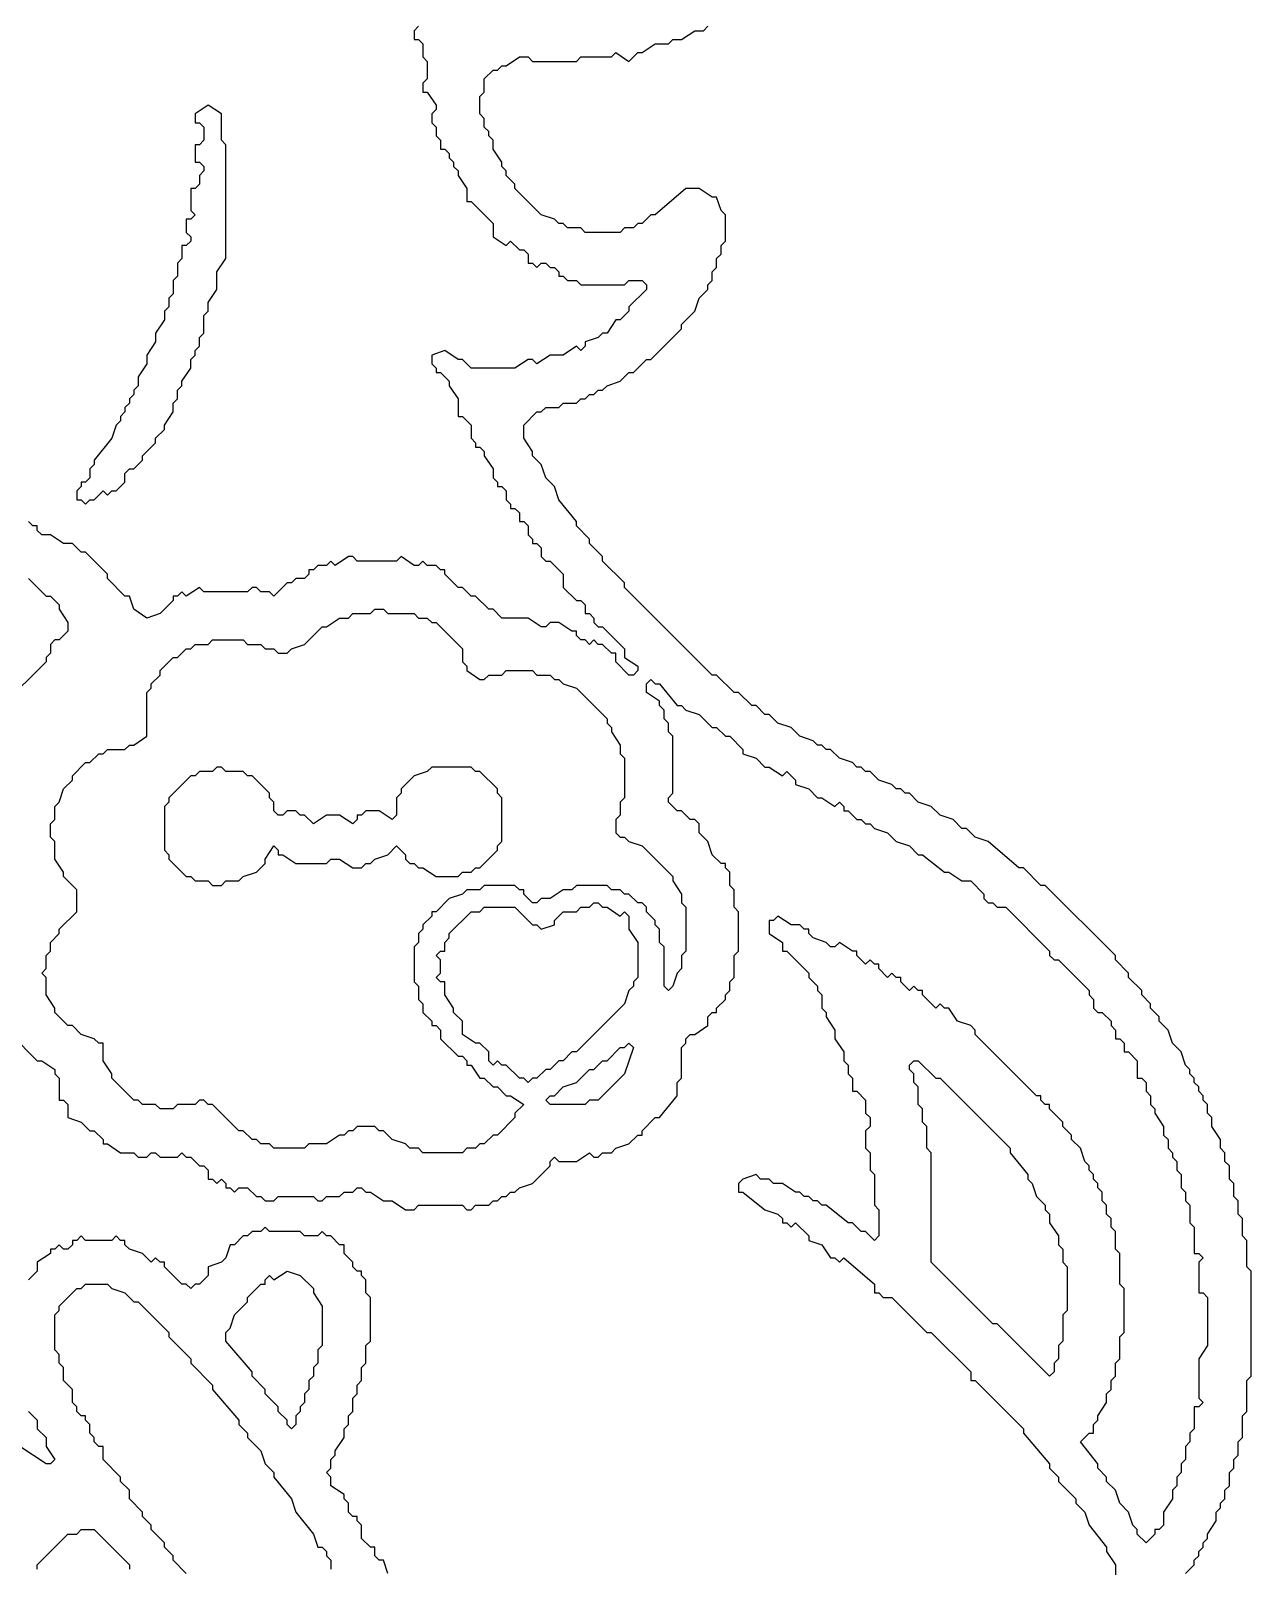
# Model space of a CAD drawing. Header units: millimetres. Extents: x 2 to 58.7, y 4.1 to 84.
# Drawn here: x 41.72 to 58.6, y 35.19 to 56.42 of the extents above; entities that cross this region are included whole.
import ezdxf

# ---------------------------------------------------------------- set-up
doc = ezdxf.new("R2010")
doc.units = ezdxf.units.MM
doc.layers.add('RAISED_METAL', color=7, linetype='Continuous')

msp = doc.modelspace()

# ---------------------------------------------------------------- linework, layer by layer
at = {"layer": 'RAISED_METAL'}
for points in [[(47.085, 56.485), (47.025, 56.424), (47.025, 56.303), (47.085, 56.303), (47.146, 56.242), (47.146, 56.061), (47.206, 56), (47.206, 55.758), (47.146, 55.697), (47.146, 55.576), (47.206, 55.576), (47.328, 55.394), (47.328, 55.333), (47.267, 55.273), (47.267, 55.152), (47.328, 55.091), (47.328, 54.97), (47.388, 54.909), (47.388, 54.788), (47.449, 54.788), (47.509, 54.727), (47.509, 54.667), (47.57, 54.606), (47.57, 54.545), (47.631, 54.485), (47.631, 54.424), (47.752, 54.242), (47.752, 54.061), (47.812, 54.061), (48.115, 53.758), (48.115, 53.576), (48.297, 53.455), (48.358, 53.515), (48.479, 53.394), (48.54, 53.394), (48.6, 53.333), (48.6, 53.212), (48.661, 53.212), (48.721, 53.152), (48.782, 53.212), (48.843, 53.212), (48.903, 53.152), (48.964, 53.152), (49.024, 53.091), (49.024, 53.03), (49.085, 53.03), (49.146, 52.97), (49.267, 52.97), (49.327, 52.909), (49.933, 52.909), (49.994, 52.97), (50.176, 52.97), (50.236, 52.909), (50.236, 52.848), (49.994, 52.606), (49.994, 52.545), (49.873, 52.424), (49.812, 52.424), (49.691, 52.242), (49.63, 52.242), (49.57, 52.182), (49.388, 52.121), (49.388, 52.061), (49.327, 52), (49.267, 52.061), (49.085, 51.939), (48.903, 51.939), (48.721, 51.818), (48.661, 51.879), (48.6, 51.879), (48.418, 51.758), (47.812, 51.758), (47.691, 51.879), (47.631, 51.879), (47.449, 52), (47.267, 51.939), (47.267, 51.818), (47.328, 51.758), (47.328, 51.697), (47.388, 51.697), (47.509, 51.576), (47.509, 51.515), (47.631, 51.333), (47.631, 51.091), (47.691, 51.091), (47.812, 50.97), (47.812, 50.788), (47.873, 50.727), (47.873, 50.667), (47.934, 50.667), (47.994, 50.606), (47.994, 50.545), (48.115, 50.364), (48.115, 50.242), (48.176, 50.182), (48.176, 50.121), (48.237, 50.121), (48.297, 50.061), (48.297, 49.939), (48.358, 49.879), (48.358, 49.818), (48.418, 49.818), (48.479, 49.758), (48.479, 49.636), (48.54, 49.636), (48.6, 49.576), (48.6, 49.455), (48.661, 49.394), (48.661, 49.333), (48.721, 49.333), (48.782, 49.273), (48.782, 49.152), (48.843, 49.091), (48.903, 49.091), (49.085, 48.909), (49.085, 48.727), (49.267, 48.545), (49.327, 48.545), (49.388, 48.485), (49.388, 48.364), (49.449, 48.364), (49.509, 48.303), (49.509, 48.242), (49.57, 48.182), (49.63, 48.182), (49.933, 47.879), (49.933, 47.758), (50.115, 47.636), (50.115, 47.576), (50.055, 47.515), (49.994, 47.515), (49.812, 47.697), (49.812, 47.818), (49.752, 47.818), (49.63, 47.939), (49.57, 47.939), (49.509, 48), (49.449, 47.939), (49.388, 48), (49.327, 48), (49.267, 48.061), (49.267, 48.121), (49.206, 48.121), (49.024, 48.242), (48.903, 48.242), (48.843, 48.182), (48.782, 48.182), (48.6, 48.303), (48.237, 48.303), (48.115, 48.424), (48.055, 48.424), (47.873, 48.606), (47.812, 48.606), (47.691, 48.727), (47.631, 48.727), (47.449, 48.909), (47.449, 48.97), (47.388, 48.97), (47.328, 49.03), (47.206, 49.03), (47.146, 49.091), (47.085, 49.03), (47.025, 49.03), (46.843, 49.152), (46.782, 49.091), (46.237, 49.091), (46.176, 49.152), (46.116, 49.152), (45.934, 49.03), (45.873, 49.091), (45.813, 49.03), (45.691, 49.03), (45.631, 48.97), (45.57, 48.97), (45.57, 48.909), (45.51, 48.848), (45.389, 48.848), (45.328, 48.788), (45.267, 48.788), (45.086, 48.606), (45.025, 48.667), (44.904, 48.667), (44.843, 48.727), (44.783, 48.727), (44.722, 48.667), (44.116, 48.667), (44.055, 48.727), (43.874, 48.606), (43.813, 48.667), (43.752, 48.606), (43.692, 48.606), (43.692, 48.545), (43.51, 48.364), (43.328, 48.303), (43.146, 48.424), (43.086, 48.606), (43.025, 48.606), (42.783, 48.848), (42.783, 48.909), (42.48, 49.212), (42.419, 49.212), (42.298, 49.333), (42.177, 49.333), (41.995, 49.455), (41.874, 49.455), (41.813, 49.515), (41.813, 49.576), (41.753, 49.576), (41.692, 49.636)], [(57.69, 35.091), (57.811, 35.212), (57.811, 35.273), (57.872, 35.333), (57.872, 35.394), (57.932, 35.455), (57.932, 35.515), (57.993, 35.576), (57.993, 35.636), (58.114, 35.818), (58.114, 35.939), (58.175, 36), (58.175, 36.061), (58.235, 36.121), (58.235, 36.242), (58.296, 36.303), (58.296, 36.485), (58.357, 36.545), (58.357, 36.667), (58.417, 36.727), (58.417, 36.909), (58.478, 36.97), (58.478, 37.273), (58.538, 37.333), (58.538, 37.758), (58.599, 37.818), (58.599, 39.273), (58.538, 39.333), (58.538, 39.697), (58.478, 39.758), (58.478, 40), (58.417, 40.061), (58.417, 40.242), (58.357, 40.303), (58.357, 40.485), (58.296, 40.545), (58.296, 40.727), (58.235, 40.788), (58.235, 40.909), (58.175, 40.97), (58.175, 41.091), (58.054, 41.273), (58.054, 41.394), (57.993, 41.455), (57.993, 41.576), (57.932, 41.636), (57.932, 41.697), (57.872, 41.758), (57.872, 41.818), (57.811, 41.879), (57.811, 41.939), (57.751, 42), (57.751, 42.061), (57.69, 42.121), (57.629, 42.303), (57.508, 42.424), (57.448, 42.606), (57.326, 42.727), (57.326, 42.788), (57.205, 42.909), (57.205, 42.97), (57.084, 43.091), (57.084, 43.152), (56.902, 43.333), (56.902, 43.394), (56.72, 43.576), (56.72, 43.636), (55.751, 44.606), (55.69, 44.606), (55.448, 44.848), (55.387, 44.848), (54.963, 45.212), (54.781, 45.273), (54.66, 45.394), (54.599, 45.394), (54.478, 45.515), (54.296, 45.576), (54.175, 45.697), (53.993, 45.758), (53.872, 45.879), (53.812, 45.879), (53.751, 45.939), (53.69, 45.939), (53.63, 46), (53.448, 46.061), (53.327, 46.182), (53.266, 46.182), (53.206, 46.242), (53.145, 46.242), (53.084, 46.303), (52.903, 46.364), (52.781, 46.485), (52.721, 46.485), (52.66, 46.545), (52.6, 46.545), (52.539, 46.606), (52.357, 46.667), (52.236, 46.788), (52.054, 46.848), (51.933, 46.97), (51.873, 46.97), (51.751, 47.091), (51.691, 47.091), (51.509, 47.273), (51.448, 47.273), (51.206, 47.515), (51.145, 47.515), (49.933, 48.727), (49.933, 48.788), (49.63, 49.091), (49.63, 49.152), (49.449, 49.333), (49.449, 49.394), (49.267, 49.576), (49.267, 49.636), (49.024, 49.939), (48.964, 50.121), (48.843, 50.242), (48.782, 50.424), (48.661, 50.545), (48.661, 50.606), (48.54, 50.788), (48.54, 50.97), (48.721, 51.152), (48.782, 51.152), (48.843, 51.212), (49.024, 51.212), (49.085, 51.273), (49.267, 51.273), (49.327, 51.333), (49.388, 51.333), (49.449, 51.394), (49.509, 51.394), (49.57, 51.455), (49.63, 51.455), (49.691, 51.515), (49.873, 51.576), (49.994, 51.697), (50.055, 51.697), (50.236, 51.879), (50.297, 51.879), (50.721, 52.303), (50.721, 52.364), (50.903, 52.545), (50.964, 52.727), (51.085, 52.848), (51.085, 52.909), (51.145, 52.97), (51.145, 53.091), (51.206, 53.152), (51.206, 53.273), (51.267, 53.333), (51.267, 53.455), (51.327, 53.515), (51.327, 53.879), (51.267, 53.939), (51.206, 54.121), (51.145, 54.121), (50.964, 54.242), (50.782, 54.242), (50.358, 53.879), (50.297, 53.879), (50.176, 53.758), (50.115, 53.758), (50.055, 53.697), (49.933, 53.697), (49.873, 53.636), (49.388, 53.636), (49.327, 53.697), (49.146, 53.697), (49.085, 53.758), (49.024, 53.758), (48.964, 53.818), (48.782, 53.879), (48.418, 54.242), (48.418, 54.303), (48.297, 54.424), (48.297, 54.485), (48.237, 54.545), (48.237, 54.606), (48.115, 54.788), (48.115, 54.909), (48.055, 54.97), (48.055, 55.03), (47.994, 55.091), (47.994, 55.212), (47.934, 55.273), (47.934, 55.515), (47.994, 55.576), (47.994, 55.758), (48.115, 55.879), (48.176, 55.879), (48.237, 55.939), (48.297, 55.939), (48.479, 56.061), (48.6, 56.061), (48.661, 56), (49.267, 56), (49.327, 56.061), (49.752, 56.061), (49.812, 56.121), (49.994, 56), (50.115, 56.121), (50.176, 56.121), (50.358, 56.242), (50.539, 56.242), (50.6, 56.303), (50.721, 56.303), (50.903, 56.424), (51.024, 56.424), (51.085, 56.485)], [(41.692, 48.848), (41.934, 48.606), (41.995, 48.606), (42.116, 48.485), (42.116, 48.424), (42.237, 48.242), (42.237, 48.121), (42.116, 48), (42.056, 48), (41.995, 47.939), (41.995, 47.818), (41.934, 47.758), (41.934, 47.697), (41.328, 47.091)], [(41.45, 42.545), (41.813, 42.182), (41.874, 42.182), (42.056, 42.061), (42.056, 42), (42.116, 41.939), (42.116, 41.636), (42.177, 41.636), (42.237, 41.576), (42.237, 41.394), (42.419, 41.333), (42.54, 41.212), (42.601, 41.212), (42.722, 41.091), (42.722, 41.03), (42.783, 41.03), (42.965, 40.909), (43.146, 40.909), (43.207, 40.848), (43.328, 40.848), (43.389, 40.909), (43.449, 40.909), (43.51, 40.848), (43.752, 40.848), (43.813, 40.909), (43.874, 40.848), (43.934, 40.848), (44.055, 40.727), (44.116, 40.727), (44.177, 40.667), (44.177, 40.545), (44.237, 40.545), (44.298, 40.485), (44.358, 40.545), (44.419, 40.485), (44.419, 40.424), (44.48, 40.424), (44.54, 40.364), (44.601, 40.424), (44.722, 40.424), (44.843, 40.303), (44.904, 40.303), (44.964, 40.242), (45.086, 40.242), (45.146, 40.303), (45.631, 40.303), (45.691, 40.242), (45.752, 40.242), (45.813, 40.303), (45.994, 40.303), (46.055, 40.364), (46.176, 40.364), (46.237, 40.424), (46.297, 40.424), (46.358, 40.364), (46.419, 40.364), (46.6, 40.242), (46.722, 40.242), (46.903, 40.121), (47.025, 40.121), (47.085, 40.182), (47.691, 40.182), (47.752, 40.121), (47.812, 40.121), (47.873, 40.182), (48.055, 40.182), (48.115, 40.242), (48.176, 40.242), (48.237, 40.303), (48.297, 40.303), (48.358, 40.364), (48.418, 40.364), (48.479, 40.424), (48.661, 40.485), (48.903, 40.727), (48.903, 40.788), (48.964, 40.848), (49.024, 40.788), (49.267, 40.788), (49.449, 40.909), (49.509, 40.848), (49.57, 40.848), (49.63, 40.909), (49.752, 40.909), (49.812, 40.97), (49.994, 41.03), (50.115, 41.152), (50.176, 41.152), (50.176, 41.212), (50.358, 41.394), (50.418, 41.394), (50.661, 41.697), (50.661, 41.879), (50.721, 41.939), (50.721, 42.364), (50.782, 42.424), (50.782, 42.485), (50.842, 42.545), (50.903, 42.545), (51.085, 42.667), (51.085, 42.788), (51.145, 42.848), (51.206, 42.848), (51.206, 42.909), (51.327, 43.03), (51.327, 43.091), (51.388, 43.152), (51.388, 43.273), (51.448, 43.333), (51.448, 43.636), (51.509, 43.697), (51.509, 44.242), (51.448, 44.303), (51.448, 44.545), (51.388, 44.606), (51.388, 44.788), (51.327, 44.848), (51.327, 44.909), (51.267, 44.909), (51.145, 45.03), (51.085, 45.212), (50.964, 45.333), (50.964, 45.455), (50.903, 45.515), (50.842, 45.515), (50.721, 45.636), (50.661, 45.636), (50.539, 45.758), (50.539, 45.818), (50.6, 45.879), (50.6, 46.667), (50.539, 46.727), (50.539, 46.848), (50.479, 46.909), (50.479, 47.03), (50.418, 47.091), (50.418, 47.152), (50.236, 47.273), (50.236, 47.394), (50.297, 47.455), (50.358, 47.394), (50.418, 47.394), (50.661, 47.091), (50.721, 47.091), (50.782, 47.03), (50.964, 46.97), (51.145, 46.788), (51.206, 46.788), (51.327, 46.667), (51.388, 46.667), (51.57, 46.485), (51.57, 46.424), (51.751, 46.364), (51.873, 46.242), (51.933, 46.242), (52.115, 46.121), (52.176, 46.182), (52.297, 46.061), (52.297, 46), (52.479, 45.939), (52.6, 45.818), (52.66, 45.818), (52.842, 45.697), (52.903, 45.758), (52.963, 45.697), (52.963, 45.636), (53.024, 45.636), (53.145, 45.515), (53.206, 45.515), (53.266, 45.455), (53.327, 45.455), (53.387, 45.394), (53.569, 45.333), (53.69, 45.212), (53.872, 45.152), (53.993, 45.03), (54.054, 45.03), (54.357, 44.788), (54.418, 44.788), (54.599, 44.667), (54.721, 44.667), (54.902, 44.485), (54.902, 44.424), (54.963, 44.364), (55.024, 44.364), (55.084, 44.303), (55.205, 44.303), (55.811, 43.697), (55.811, 43.636), (55.872, 43.576), (55.933, 43.576), (56.357, 43.152), (56.357, 43.091), (56.417, 43.03), (56.417, 42.909), (56.478, 42.848), (56.539, 42.848), (56.66, 42.727), (56.66, 42.667), (56.72, 42.606), (56.72, 42.485), (56.781, 42.485), (56.842, 42.424), (56.842, 42.303), (56.902, 42.303), (57.023, 42.182), (57.023, 41.939), (57.084, 41.939), (57.145, 41.879), (57.145, 41.758), (57.205, 41.697), (57.205, 41.576), (57.266, 41.515), (57.266, 41.455), (57.387, 41.273), (57.387, 41.152), (57.448, 41.091), (57.448, 40.97), (57.508, 40.909), (57.508, 40.848), (57.569, 40.788), (57.569, 40.667), (57.629, 40.606), (57.629, 40.424), (57.69, 40.364), (57.69, 40.242), (57.751, 40.182), (57.751, 39.939), (57.811, 39.879), (57.811, 39.515), (57.872, 39.515), (57.932, 39.455), (57.872, 39.394), (57.872, 38.97), (57.932, 38.97), (57.993, 38.909), (57.993, 38.242), (57.872, 38.061), (57.872, 37.515), (57.932, 37.455), (57.872, 37.394), (57.811, 37.394), (57.811, 37.091), (57.751, 37.03), (57.751, 36.909), (57.69, 36.848), (57.69, 36.667), (57.629, 36.606), (57.629, 36.485), (57.569, 36.424), (57.569, 36.303), (57.508, 36.242), (57.508, 36.121), (57.387, 35.939), (57.387, 35.758), (57.326, 35.697), (57.266, 35.697), (57.266, 35.636), (57.145, 35.515), (57.023, 35.636), (57.023, 35.697), (56.963, 35.758), (56.902, 35.939), (56.781, 36.061), (56.72, 36.242), (56.599, 36.364), (56.599, 36.424), (56.478, 36.545), (56.478, 36.606), (56.236, 36.909), (56.357, 37.03), (56.417, 37.03), (56.417, 37.152), (56.478, 37.212), (56.478, 37.273), (56.599, 37.455), (56.599, 37.576), (56.66, 37.636), (56.66, 37.758), (56.72, 37.818), (56.72, 38), (56.781, 38.061), (56.781, 38.364), (56.842, 38.424), (56.842, 39.03), (56.781, 39.091), (56.781, 39.515), (56.72, 39.576), (56.72, 39.818), (56.66, 39.879), (56.66, 40), (56.599, 40.061), (56.599, 40.182), (56.539, 40.242), (56.539, 40.364), (56.478, 40.424), (56.478, 40.485), (56.417, 40.545), (56.417, 40.606), (56.357, 40.667), (56.357, 40.727), (56.296, 40.788), (56.236, 40.97), (56.114, 41.091), (56.114, 41.152), (55.993, 41.273), (55.993, 41.333), (55.811, 41.515), (55.811, 41.576), (55.751, 41.576), (55.69, 41.636), (55.69, 41.697), (55.63, 41.697), (54.781, 42.545), (54.781, 42.606), (54.721, 42.667), (54.539, 42.727), (54.418, 42.909), (54.357, 42.909), (54.296, 42.97), (54.236, 42.909), (54.054, 43.091), (54.054, 43.152), (53.993, 43.152), (53.933, 43.212), (53.872, 43.152), (53.751, 43.273), (53.751, 43.333), (53.69, 43.333), (53.63, 43.394), (53.569, 43.333), (53.448, 43.455), (53.448, 43.515), (53.387, 43.515), (53.327, 43.576), (53.266, 43.515), (53.145, 43.636), (53.145, 43.697), (53.084, 43.697), (52.903, 43.818), (52.842, 43.758), (52.781, 43.758), (52.721, 43.818), (52.539, 43.879), (52.479, 43.939), (52.479, 44), (52.418, 44), (52.357, 44.061), (52.236, 44.061), (52.054, 44.182), (51.994, 44.121), (51.933, 44.121), (51.933, 43.939), (52.115, 43.818), (52.115, 43.697), (52.176, 43.697), (52.479, 43.394), (52.479, 43.333), (52.6, 43.212), (52.6, 43.152), (52.66, 43.091), (52.66, 42.909), (52.721, 42.848), (52.721, 42.788), (52.842, 42.606), (52.842, 42.485), (52.963, 42.303), (52.963, 42.182), (53.024, 42.121), (53.024, 42), (53.084, 41.939), (53.084, 41.758), (53.145, 41.758), (53.266, 41.636), (53.266, 41.455), (53.327, 41.394), (53.327, 41.273), (53.266, 41.212), (53.266, 40.97), (53.327, 40.909), (53.327, 40.667), (53.387, 40.606), (53.387, 40.182), (53.448, 40.121), (53.448, 39.758), (53.387, 39.697), (53.266, 39.818), (53.206, 39.818), (53.084, 39.939), (53.024, 39.939), (52.721, 40.182), (52.66, 40.182), (52.6, 40.242), (52.539, 40.242), (52.479, 40.303), (52.418, 40.303), (52.357, 40.364), (52.297, 40.364), (52.115, 40.485), (51.994, 40.485), (51.933, 40.545), (51.812, 40.545), (51.751, 40.606), (51.57, 40.545), (51.509, 40.485), (51.509, 40.364), (51.57, 40.364), (51.873, 40.121), (52.054, 40.061), (52.115, 40), (52.115, 39.939), (52.176, 39.939), (52.236, 39.879), (52.297, 39.939), (52.479, 39.758), (52.479, 39.697), (52.66, 39.636), (52.781, 39.455), (52.842, 39.455), (52.903, 39.394), (52.963, 39.455), (53.387, 39.091), (53.387, 38.97), (53.448, 38.97), (53.509, 38.909), (53.63, 38.909), (54.115, 38.424), (54.175, 38.424), (54.721, 37.879), (54.721, 37.758), (54.781, 37.758), (55.448, 37.091), (55.448, 37.03), (55.811, 36.606), (55.811, 36.545), (55.933, 36.424), (55.933, 36.364), (56.175, 36.121), (56.175, 36.061), (56.296, 35.939), (56.357, 35.758), (56.599, 35.455), (56.599, 35.394), (56.72, 35.212), (56.72, 35.03)], [(46.661, 35.091), (46.6, 35.273), (46.54, 35.273), (46.479, 35.333), (46.479, 35.455), (46.419, 35.455), (46.297, 35.576), (46.297, 35.758), (46.237, 35.818), (46.237, 35.879), (46.176, 35.879), (46.116, 35.939), (46.116, 36.061), (46.055, 36.121), (46.055, 36.182), (45.873, 36.303), (45.873, 36.424), (45.813, 36.485), (45.873, 36.545), (45.873, 36.667), (45.934, 36.727), (45.934, 36.788), (46.055, 36.97), (46.055, 37.091), (46.116, 37.152), (46.116, 37.273), (46.176, 37.333), (46.176, 37.515), (46.237, 37.576), (46.237, 37.697), (46.297, 37.758), (46.297, 37.939), (46.358, 38), (46.358, 38.242), (46.419, 38.303), (46.419, 38.909), (46.358, 38.97), (46.358, 39.152), (46.297, 39.212), (46.297, 39.273), (46.237, 39.273), (46.176, 39.333), (46.176, 39.394), (46.055, 39.515), (46.055, 39.636), (45.994, 39.636), (45.873, 39.758), (45.813, 39.758), (45.752, 39.818), (45.691, 39.758), (45.51, 39.758), (45.449, 39.818), (45.025, 39.818), (44.964, 39.879), (44.904, 39.818), (44.783, 39.818), (44.722, 39.758), (44.661, 39.758), (44.54, 39.636), (44.48, 39.636), (44.419, 39.455), (44.358, 39.394), (44.177, 39.333), (44.177, 39.212), (44.055, 39.091), (43.995, 39.091), (43.934, 39.03), (43.874, 39.091), (43.813, 39.091), (43.571, 39.333), (43.571, 39.394), (43.51, 39.394), (43.449, 39.455), (43.389, 39.394), (43.268, 39.515), (43.086, 39.576), (43.025, 39.636), (43.025, 39.697), (42.965, 39.697), (42.904, 39.758), (42.843, 39.697), (42.48, 39.697), (42.419, 39.758), (42.359, 39.697), (42.298, 39.697), (42.298, 39.636), (42.237, 39.576), (42.177, 39.576), (42.116, 39.636), (42.056, 39.576), (41.995, 39.576), (41.995, 39.515), (41.813, 39.394), (41.813, 39.273), (41.692, 39.152)], [(43.874, 35.091), (43.692, 35.273), (43.692, 35.333), (43.571, 35.455), (43.571, 35.515), (43.389, 35.697), (43.389, 35.758), (43.268, 35.879), (43.268, 35.939), (43.086, 36.121), (43.086, 36.242), (42.965, 36.364), (42.965, 36.424), (42.722, 36.667), (42.722, 36.848), (42.662, 36.848), (42.601, 36.909), (42.601, 36.97), (42.54, 37.03), (42.54, 37.152), (42.48, 37.212), (42.48, 37.273), (42.419, 37.273), (42.359, 37.333), (42.359, 37.394), (42.298, 37.455), (42.298, 37.636), (42.177, 37.758), (42.177, 37.939), (42.116, 38), (42.116, 38.121), (42.056, 38.182), (42.056, 38.667), (42.116, 38.727), (42.116, 38.788), (42.359, 39.03), (42.419, 39.03), (42.48, 39.091), (42.783, 39.091), (42.843, 39.03), (43.025, 38.97), (43.146, 38.848), (43.207, 38.848), (43.631, 38.424), (43.631, 38.364), (43.934, 38.061), (43.934, 38), (44.237, 37.697), (44.237, 37.636), (44.601, 37.212), (44.601, 37.152), (44.722, 37.03), (44.722, 36.97), (44.904, 36.788), (44.964, 36.606), (45.086, 36.485), (45.086, 36.424), (45.328, 36.121), (45.389, 35.939), (45.631, 35.636), (45.691, 35.455), (45.752, 35.455), (45.813, 35.394), (45.813, 35.333), (45.873, 35.273), (45.873, 35.152)], [(41.692, 37.333), (41.813, 37.212), (41.813, 37.091), (41.934, 36.97), (41.934, 36.848), (42.056, 36.667), (41.995, 36.606), (41.934, 36.606), (41.571, 36.848)], [(41.813, 35.152), (41.813, 35.212), (42.237, 35.636), (42.359, 35.636), (42.419, 35.697), (42.601, 35.697), (43.086, 35.212), (43.086, 35.152)]]:
    msp.add_lwpolyline(points, dxfattribs=at)
for points in [[(44.177, 55.394), (43.995, 55.273), (43.995, 55.152), (44.055, 55.152), (44.116, 55.091), (44.116, 54.909), (44.055, 54.848), (43.995, 54.848), (43.995, 54.606), (44.055, 54.606), (44.116, 54.545), (44.116, 54.485), (44.055, 54.424), (44.055, 54.303), (43.995, 54.242), (43.934, 54.242), (43.934, 53.939), (43.995, 53.879), (43.934, 53.818), (43.874, 53.818), (43.874, 53.636), (43.934, 53.576), (43.934, 53.515), (43.874, 53.455), (43.813, 53.455), (43.813, 53.273), (43.752, 53.212), (43.752, 53.03), (43.692, 52.97), (43.692, 52.788), (43.631, 52.727), (43.631, 52.606), (43.571, 52.545), (43.571, 52.424), (43.449, 52.242), (43.449, 52.121), (43.328, 51.939), (43.328, 51.818), (43.207, 51.636), (43.207, 51.515), (43.146, 51.455), (43.146, 51.394), (43.086, 51.333), (43.086, 51.273), (43.025, 51.212), (43.025, 51.152), (42.965, 51.091), (42.965, 51.03), (42.904, 50.97), (42.843, 50.788), (42.601, 50.485), (42.601, 50.424), (42.54, 50.364), (42.54, 50.242), (42.48, 50.182), (42.419, 50.182), (42.419, 50.121), (42.359, 50.061), (42.359, 49.939), (42.419, 49.939), (42.48, 49.879), (42.54, 49.939), (42.601, 49.939), (42.722, 50.061), (42.783, 50), (42.843, 50.061), (42.904, 50.061), (43.025, 50.182), (43.025, 50.303), (43.086, 50.364), (43.146, 50.364), (43.268, 50.485), (43.268, 50.545), (43.449, 50.727), (43.449, 50.788), (43.571, 50.909), (43.571, 50.97), (43.692, 51.152), (43.692, 51.273), (43.752, 51.333), (43.752, 51.455), (43.813, 51.515), (43.813, 51.576), (43.934, 51.758), (43.934, 51.879), (43.995, 51.939), (43.995, 52), (44.055, 52.061), (44.055, 52.182), (44.116, 52.242), (44.116, 52.485), (44.177, 52.545), (44.177, 52.667), (44.298, 52.848), (44.298, 53.091), (44.419, 53.273), (44.419, 54.848), (44.358, 54.909), (44.358, 55.273)], [(43.874, 47.879), (43.934, 47.879), (43.995, 47.939), (44.177, 47.939), (44.237, 48), (44.661, 48), (44.722, 47.939), (44.904, 47.939), (44.964, 47.879), (45.086, 47.879), (45.146, 47.818), (45.267, 47.818), (45.328, 47.879), (45.51, 47.939), (45.752, 48.182), (45.813, 48.182), (45.994, 48.303), (46.116, 48.303), (46.176, 48.364), (46.419, 48.364), (46.479, 48.424), (46.6, 48.424), (46.661, 48.364), (47.025, 48.364), (47.085, 48.303), (47.206, 48.303), (47.267, 48.242), (47.328, 48.242), (47.691, 47.879), (47.691, 47.697), (47.752, 47.636), (47.752, 47.576), (47.934, 47.455), (47.994, 47.455), (48.055, 47.515), (48.237, 47.515), (48.297, 47.576), (48.661, 47.576), (48.721, 47.515), (48.903, 47.515), (48.964, 47.455), (49.024, 47.455), (49.085, 47.394), (49.267, 47.333), (49.691, 46.909), (49.691, 46.848), (49.752, 46.788), (49.752, 46.727), (49.873, 46.545), (49.873, 46.424), (49.933, 46.364), (49.933, 45.818), (49.873, 45.758), (49.873, 45.576), (49.812, 45.515), (49.812, 45.333), (49.873, 45.273), (49.933, 45.273), (49.994, 45.212), (50.176, 45.152), (50.6, 44.727), (50.6, 44.667), (50.721, 44.485), (50.721, 44.364), (50.782, 44.303), (50.782, 43.697), (50.721, 43.636), (50.721, 43.455), (50.661, 43.394), (50.6, 43.212), (50.539, 43.152), (50.479, 43.212), (50.479, 43.758), (50.418, 43.818), (50.418, 44), (50.358, 44.061), (50.358, 44.121), (50.236, 44.242), (50.236, 44.303), (50.176, 44.364), (50.115, 44.364), (49.994, 44.485), (49.933, 44.485), (49.873, 44.545), (49.752, 44.545), (49.691, 44.606), (49.267, 44.606), (49.206, 44.545), (49.085, 44.545), (48.903, 44.424), (48.782, 44.424), (48.721, 44.364), (48.661, 44.364), (48.54, 44.485), (48.54, 44.545), (48.479, 44.545), (48.418, 44.606), (47.994, 44.606), (47.934, 44.545), (47.752, 44.545), (47.691, 44.485), (47.509, 44.424), (47.328, 44.242), (47.267, 44.242), (47.267, 44.182), (47.146, 44.061), (47.146, 44), (47.085, 43.939), (47.085, 43.818), (47.025, 43.758), (47.025, 43.273), (47.085, 43.212), (47.085, 43.03), (47.146, 42.97), (47.146, 42.848), (47.267, 42.727), (47.267, 42.667), (47.328, 42.667), (47.388, 42.606), (47.388, 42.485), (47.631, 42.242), (47.691, 42.242), (47.752, 42.182), (47.752, 42.121), (47.812, 42.121), (47.934, 41.939), (47.994, 41.939), (48.115, 41.818), (48.176, 41.818), (48.297, 41.697), (48.358, 41.697), (48.54, 41.576), (48.418, 41.455), (48.418, 41.394), (48.176, 41.152), (48.115, 41.152), (47.994, 41.03), (47.934, 41.03), (47.873, 40.97), (47.752, 40.97), (47.691, 40.909), (47.146, 40.909), (47.085, 40.97), (46.964, 40.97), (46.903, 41.03), (46.722, 41.091), (46.6, 41.212), (46.54, 41.212), (46.479, 41.273), (46.237, 41.273), (46.176, 41.212), (46.116, 41.212), (46.055, 41.152), (45.994, 41.152), (45.813, 41.03), (45.57, 41.03), (45.51, 40.97), (45.086, 40.97), (45.025, 41.03), (44.904, 41.03), (44.843, 41.091), (44.783, 41.091), (44.661, 41.212), (44.601, 41.212), (44.237, 41.576), (44.177, 41.576), (44.116, 41.636), (44.055, 41.636), (43.995, 41.576), (43.752, 41.576), (43.692, 41.515), (43.51, 41.515), (43.449, 41.576), (43.268, 41.576), (43.207, 41.636), (43.146, 41.636), (42.843, 41.939), (42.843, 42), (42.722, 42.182), (42.722, 42.424), (42.662, 42.424), (42.601, 42.485), (42.419, 42.545), (42.298, 42.667), (42.237, 42.667), (42.056, 42.848), (42.056, 42.909), (41.934, 43.091), (41.934, 43.333), (41.874, 43.394), (41.934, 43.455), (41.934, 43.636), (41.995, 43.697), (41.995, 43.818), (42.116, 43.939), (42.116, 44), (42.359, 44.242), (42.359, 44.545), (42.177, 44.727), (42.177, 44.788), (42.056, 44.97), (42.056, 45.212), (41.995, 45.273), (41.995, 45.455), (42.056, 45.515), (42.056, 45.697), (42.116, 45.758), (42.177, 45.939), (42.298, 46.061), (42.298, 46.121), (42.48, 46.303), (42.54, 46.303), (42.662, 46.424), (42.722, 46.424), (42.783, 46.485), (43.025, 46.485), (43.086, 46.545), (43.146, 46.545), (43.328, 46.667), (43.328, 47.273), (43.389, 47.333), (43.389, 47.394), (43.51, 47.515), (43.51, 47.576), (43.692, 47.758), (43.752, 47.758)], [(43.571, 45.697), (43.571, 45.091), (43.631, 45.03), (43.631, 44.97), (43.874, 44.727), (43.934, 44.727), (43.995, 44.667), (44.177, 44.667), (44.237, 44.606), (44.358, 44.606), (44.419, 44.667), (44.601, 44.667), (44.661, 44.727), (44.843, 44.788), (44.964, 44.909), (44.964, 44.97), (45.086, 45.152), (45.146, 45.091), (45.146, 45.03), (45.207, 45.03), (45.389, 44.909), (45.813, 44.909), (45.873, 44.97), (45.994, 44.97), (46.176, 44.848), (46.297, 44.848), (46.358, 44.909), (46.419, 44.909), (46.479, 44.97), (46.661, 45.03), (46.782, 45.152), (46.903, 45.03), (46.903, 44.97), (46.964, 44.909), (47.025, 44.909), (47.085, 44.848), (47.146, 44.848), (47.328, 44.727), (47.631, 44.727), (47.691, 44.788), (47.812, 44.788), (47.873, 44.848), (47.934, 44.848), (48.176, 45.091), (48.176, 45.152), (48.237, 45.212), (48.237, 45.818), (48.176, 45.879), (48.176, 45.939), (47.934, 46.182), (47.873, 46.182), (47.812, 46.242), (47.267, 46.242), (47.206, 46.182), (47.025, 46.121), (46.843, 45.939), (46.843, 45.879), (46.782, 45.818), (46.782, 45.576), (46.722, 45.515), (46.54, 45.636), (46.358, 45.636), (46.297, 45.576), (46.237, 45.576), (46.237, 45.515), (46.176, 45.455), (45.994, 45.576), (45.813, 45.576), (45.631, 45.455), (45.51, 45.576), (45.449, 45.576), (45.389, 45.636), (45.267, 45.636), (45.207, 45.576), (45.146, 45.576), (45.086, 45.636), (45.086, 45.758), (45.025, 45.818), (45.025, 45.879), (44.783, 46.121), (44.722, 46.121), (44.661, 46.182), (44.419, 46.182), (44.358, 46.242), (44.298, 46.242), (44.237, 46.182), (44.055, 46.182), (43.995, 46.121), (43.934, 46.121), (43.631, 45.818), (43.631, 45.758)], [(49.933, 44.242), (49.994, 44.182), (49.994, 44), (50.115, 43.818), (50.115, 43.333), (50.055, 43.273), (50.055, 43.212), (49.994, 43.152), (49.933, 42.97), (49.267, 42.303), (49.206, 42.303), (49.085, 42.182), (49.024, 42.182), (48.903, 42.061), (48.843, 42.061), (48.721, 41.939), (48.661, 41.939), (48.6, 41.879), (48.54, 41.939), (48.479, 41.939), (48.297, 42.121), (48.237, 42.121), (48.176, 42.182), (48.115, 42.121), (48.055, 42.182), (48.055, 42.303), (47.934, 42.424), (47.873, 42.424), (47.691, 42.545), (47.691, 42.727), (47.57, 42.848), (47.57, 42.909), (47.449, 43.091), (47.449, 43.273), (47.388, 43.273), (47.328, 43.333), (47.388, 43.394), (47.388, 43.576), (47.328, 43.636), (47.388, 43.697), (47.449, 43.697), (47.449, 43.818), (47.509, 43.879), (47.509, 43.939), (47.812, 44.242), (47.934, 44.242), (47.994, 44.303), (48.418, 44.303), (48.661, 44.061), (48.721, 44.061), (48.782, 44), (48.964, 44.061), (48.964, 44.121), (49.085, 44.242), (49.267, 44.242), (49.327, 44.303), (49.449, 44.303), (49.509, 44.364), (49.57, 44.364), (49.63, 44.303), (49.691, 44.303), (49.873, 44.182)], [(50.055, 42.364), (49.933, 42), (49.57, 41.636), (49.449, 41.636), (49.388, 41.576), (48.903, 41.576), (48.843, 41.636), (48.903, 41.697), (48.964, 41.697), (49.085, 41.818), (49.267, 41.879), (49.449, 42.061), (49.509, 42.061), (49.63, 42.182), (49.691, 42.182), (49.873, 42.364), (49.933, 42.364), (49.994, 42.424)], [(53.933, 42.182), (53.993, 42.182), (54.236, 41.939), (54.296, 41.939), (55.266, 40.97), (55.266, 40.909), (55.508, 40.606), (55.508, 40.545), (55.569, 40.485), (55.63, 40.303), (55.751, 40.182), (55.751, 40.121), (55.811, 40.061), (55.811, 39.939), (55.933, 39.758), (55.933, 39.636), (55.993, 39.576), (55.993, 39.394), (56.054, 39.333), (56.054, 38.727), (55.993, 38.667), (55.993, 38.303), (55.933, 38.242), (55.933, 38.061), (55.872, 38), (55.872, 37.879), (55.811, 37.818), (55.084, 38.545), (55.024, 38.545), (54.175, 39.394), (54.175, 40.909), (54.115, 40.97), (54.115, 41.273), (54.054, 41.333), (54.054, 41.515), (53.993, 41.576), (53.993, 41.818), (53.933, 41.879), (53.933, 42), (53.872, 42.061), (53.872, 42.121)], [(45.267, 39.273), (45.449, 39.212), (45.631, 39.03), (45.631, 38.97), (45.752, 38.788), (45.752, 38.242), (45.691, 38.182), (45.691, 38), (45.631, 37.939), (45.631, 37.818), (45.57, 37.758), (45.57, 37.636), (45.51, 37.576), (45.51, 37.455), (45.449, 37.394), (45.449, 37.333), (45.389, 37.273), (45.389, 37.152), (45.328, 37.091), (45.267, 37.152), (45.267, 37.212), (45.146, 37.333), (45.146, 37.394), (44.964, 37.576), (44.964, 37.636), (44.783, 37.818), (44.783, 37.879), (44.419, 38.303), (44.419, 38.424), (44.48, 38.485), (44.54, 38.667), (44.722, 38.848), (44.722, 38.909), (44.904, 39.091), (44.964, 39.091), (44.964, 39.152), (45.025, 39.212), (45.086, 39.152)]]:
    msp.add_lwpolyline(points, close=True, dxfattribs=at)

doc.saveas('drawing.dxf')
